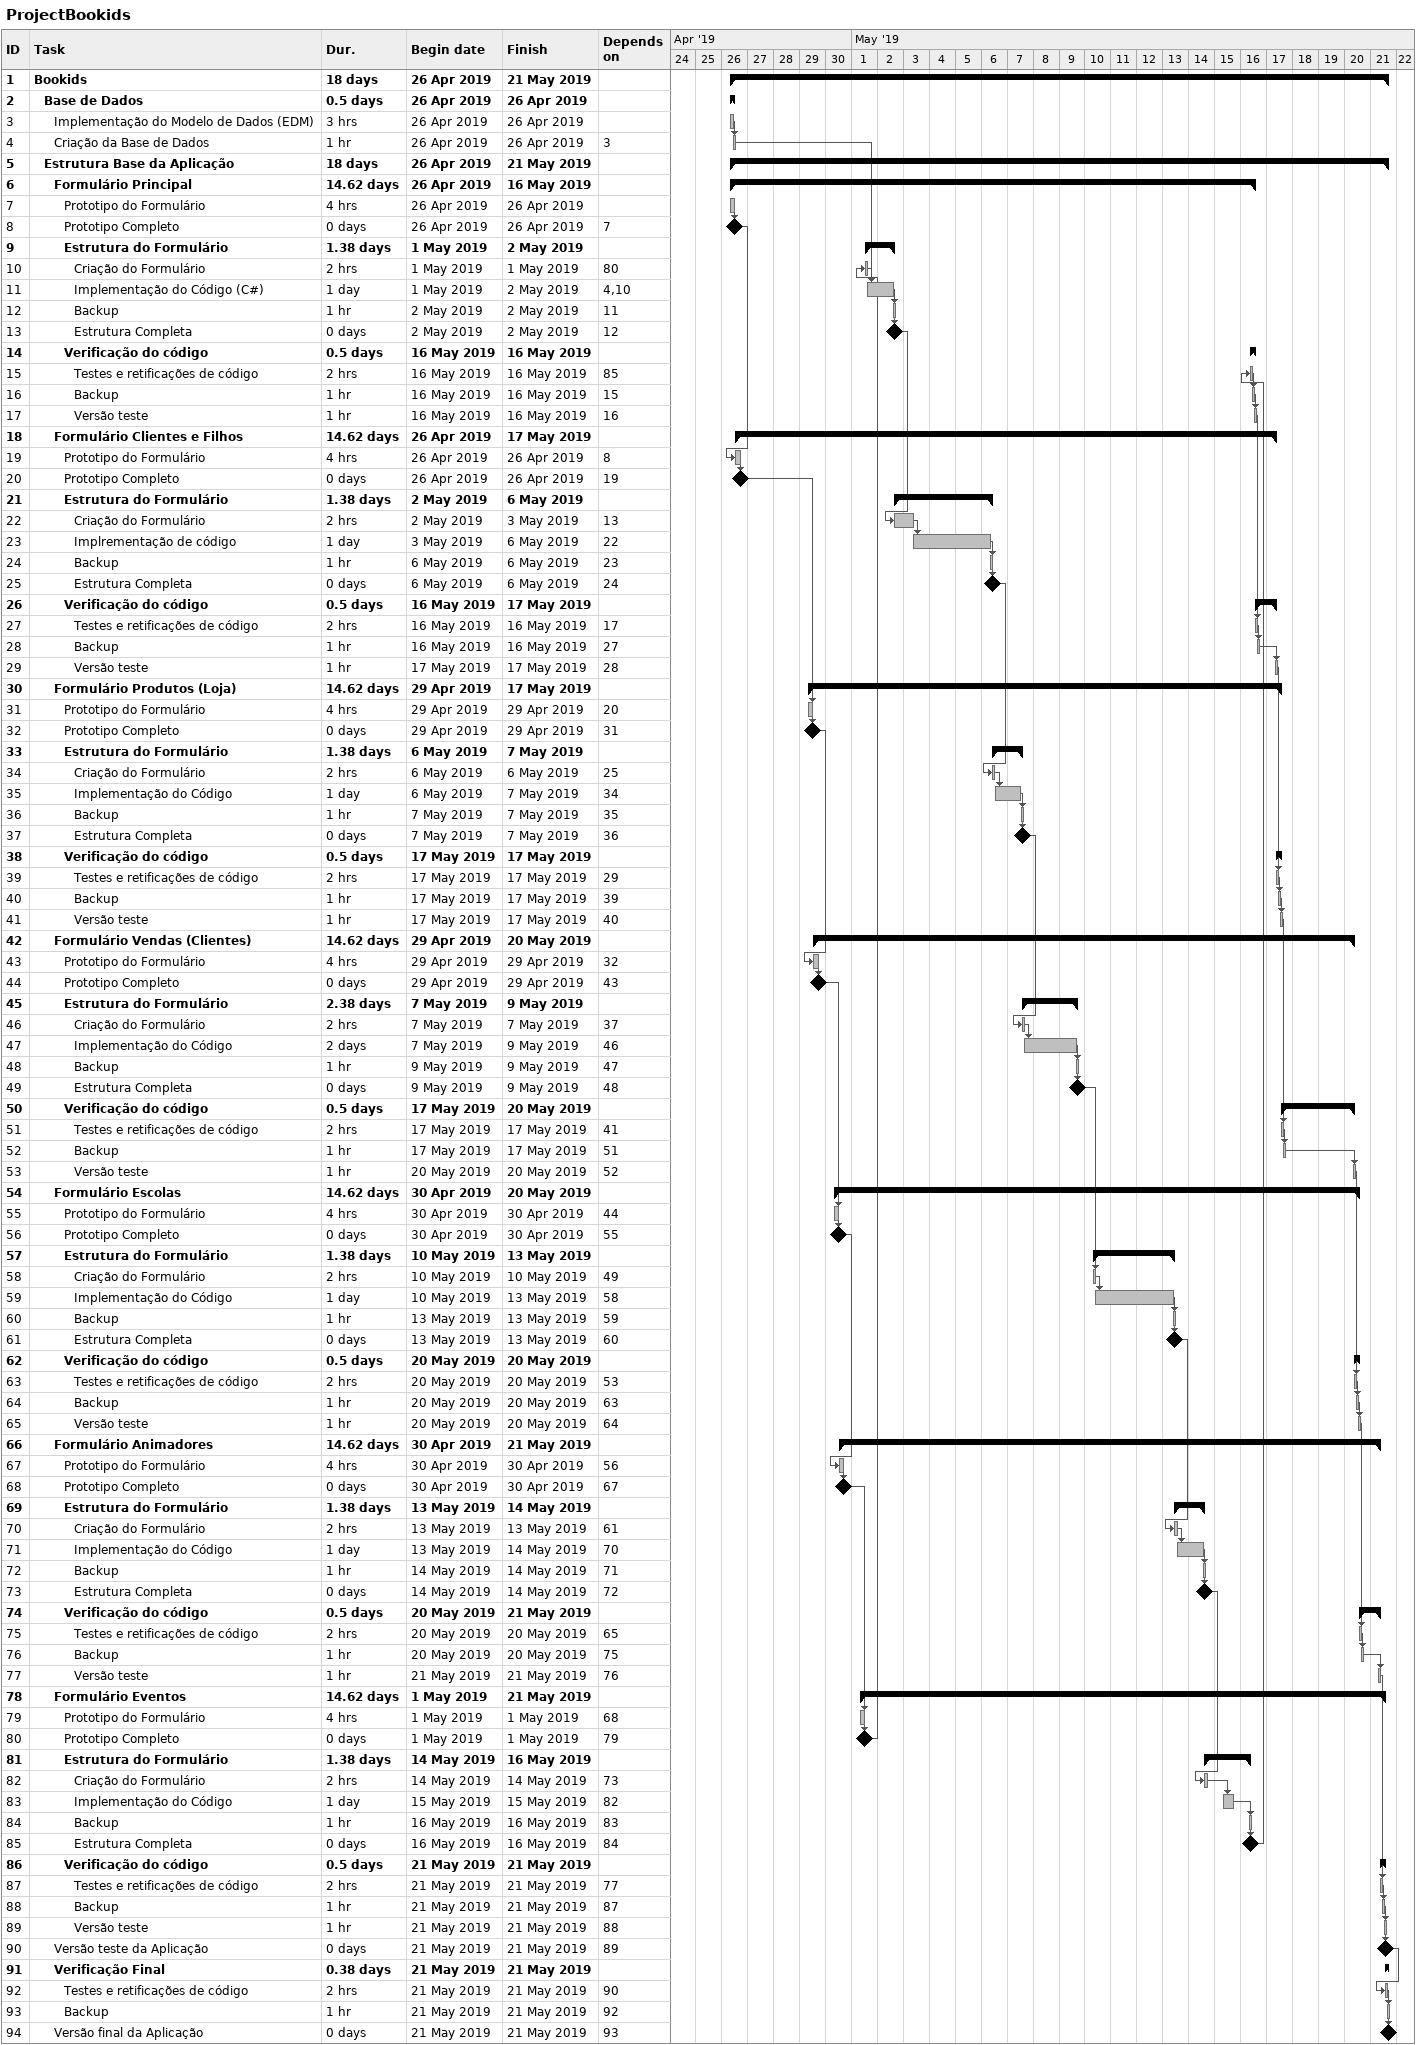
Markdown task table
ProjectBookids

| ID | Level | Task | Duration | Start | Finish | Predecessors |
|---|---|---|---|---|---|---|
| 1 | 1 | **Bookids** | 18d | 2019-04-26 | 2019-05-21 |  |
| 2 | 2 | **Base de Dados** | 0.5d | 2019-04-26 | 2019-04-26 |  |
| 3 | 3 | Implementação do Modelo de Dados (EDM) | 3h | 2019-04-26 | 2019-04-26 |  |
| 4 | 3 | Criação da Base de Dados | 1h | 2019-04-26 | 2019-04-26 | 3 |
| 5 | 2 | **Estrutura Base da Aplicação** | 18d | 2019-04-26 | 2019-05-21 |  |
| 6 | 3 | **Formulário Principal** | 14.62d | 2019-04-26 | 2019-05-16 |  |
| 7 | 4 | Prototipo do Formulário | 4h | 2019-04-26 | 2019-04-26 |  |
| 8 | 4 | Prototipo Completo | 0d | 2019-04-26 | 2019-04-26 | 7 |
| 9 | 4 | **Estrutura do Formulário** | 1.38d | 2019-05-01 | 2019-05-02 |  |
| 10 | 5 | Criação do Formulário | 2h | 2019-05-01 | 2019-05-01 | 80 |
| 11 | 5 | Implementação do Código (C#) | 1d | 2019-05-01 | 2019-05-02 | 4, 10 |
| 12 | 5 | Backup | 1h | 2019-05-02 | 2019-05-02 | 11 |
| 13 | 5 | Estrutura Completa | 0d | 2019-05-02 | 2019-05-02 | 12 |
| 14 | 4 | **Verificação do código** | 0.5d | 2019-05-16 | 2019-05-16 |  |
| 15 | 5 | Testes e retificações de código | 2h | 2019-05-16 | 2019-05-16 | 85 |
| 16 | 5 | Backup | 1h | 2019-05-16 | 2019-05-16 | 15 |
| 17 | 5 | Versão teste | 1h | 2019-05-16 | 2019-05-16 | 16 |
| 18 | 3 | **Formulário Clientes e Filhos** | 14.62d | 2019-04-26 | 2019-05-17 |  |
| 19 | 4 | Prototipo do Formulário | 4h | 2019-04-26 | 2019-04-26 | 8 |
| 20 | 4 | Prototipo Completo | 0d | 2019-04-26 | 2019-04-26 | 19 |
| 21 | 4 | **Estrutura do Formulário** | 1.38d | 2019-05-02 | 2019-05-06 |  |
| 22 | 5 | Criação do Formulário | 2h | 2019-05-02 | 2019-05-03 | 13 |
| 23 | 5 | Implrementação de código | 1d | 2019-05-03 | 2019-05-06 | 22 |
| 24 | 5 | Backup | 1h | 2019-05-06 | 2019-05-06 | 23 |
| 25 | 5 | Estrutura Completa | 0d | 2019-05-06 | 2019-05-06 | 24 |
| 26 | 4 | **Verificação do código** | 0.5d | 2019-05-16 | 2019-05-17 |  |
| 27 | 5 | Testes e retificações de código | 2h | 2019-05-16 | 2019-05-16 | 17 |
| 28 | 5 | Backup | 1h | 2019-05-16 | 2019-05-16 | 27 |
| 29 | 5 | Versão teste | 1h | 2019-05-17 | 2019-05-17 | 28 |
| 30 | 3 | **Formulário Produtos (Loja)** | 14.62d | 2019-04-29 | 2019-05-17 |  |
| 31 | 4 | Prototipo do Formulário | 4h | 2019-04-29 | 2019-04-29 | 20 |
| 32 | 4 | Prototipo Completo | 0d | 2019-04-29 | 2019-04-29 | 31 |
| 33 | 4 | **Estrutura do Formulário** | 1.38d | 2019-05-06 | 2019-05-07 |  |
| 34 | 5 | Criação do Formulário | 2h | 2019-05-06 | 2019-05-06 | 25 |
| 35 | 5 | Implementação do Código | 1d | 2019-05-06 | 2019-05-07 | 34 |
| 36 | 5 | Backup | 1h | 2019-05-07 | 2019-05-07 | 35 |
| 37 | 5 | Estrutura Completa | 0d | 2019-05-07 | 2019-05-07 | 36 |
| 38 | 4 | **Verificação do código** | 0.5d | 2019-05-17 | 2019-05-17 |  |
| 39 | 5 | Testes e retificações de código | 2h | 2019-05-17 | 2019-05-17 | 29 |
| 40 | 5 | Backup | 1h | 2019-05-17 | 2019-05-17 | 39 |
| 41 | 5 | Versão teste | 1h | 2019-05-17 | 2019-05-17 | 40 |
| 42 | 3 | **Formulário Vendas (Clientes)** | 14.62d | 2019-04-29 | 2019-05-20 |  |
| 43 | 4 | Prototipo do Formulário | 4h | 2019-04-29 | 2019-04-29 | 32 |
| 44 | 4 | Prototipo Completo | 0d | 2019-04-29 | 2019-04-29 | 43 |
| 45 | 4 | **Estrutura do Formulário** | 2.38d | 2019-05-07 | 2019-05-09 |  |
| 46 | 5 | Criação do Formulário | 2h | 2019-05-07 | 2019-05-07 | 37 |
| 47 | 5 | Implementação do Código | 2d | 2019-05-07 | 2019-05-09 | 46 |
| 48 | 5 | Backup | 1h | 2019-05-09 | 2019-05-09 | 47 |
| 49 | 5 | Estrutura Completa | 0d | 2019-05-09 | 2019-05-09 | 48 |
| 50 | 4 | **Verificação do código** | 0.5d | 2019-05-17 | 2019-05-20 |  |
| 51 | 5 | Testes e retificações de código | 2h | 2019-05-17 | 2019-05-17 | 41 |
| 52 | 5 | Backup | 1h | 2019-05-17 | 2019-05-17 | 51 |
| 53 | 5 | Versão teste | 1h | 2019-05-20 | 2019-05-20 | 52 |
| 54 | 3 | **Formulário Escolas** | 14.62d | 2019-04-30 | 2019-05-20 |  |
| 55 | 4 | Prototipo do Formulário | 4h | 2019-04-30 | 2019-04-30 | 44 |
| 56 | 4 | Prototipo Completo | 0d | 2019-04-30 | 2019-04-30 | 55 |
| 57 | 4 | **Estrutura do Formulário** | 1.38d | 2019-05-10 | 2019-05-13 |  |
| 58 | 5 | Criação do Formulário | 2h | 2019-05-10 | 2019-05-10 | 49 |
| 59 | 5 | Implementação do Código | 1d | 2019-05-10 | 2019-05-13 | 58 |
| 60 | 5 | Backup | 1h | 2019-05-13 | 2019-05-13 | 59 |
| 61 | 5 | Estrutura Completa | 0d | 2019-05-13 | 2019-05-13 | 60 |
| 62 | 4 | **Verificação do código** | 0.5d | 2019-05-20 | 2019-05-20 |  |
| 63 | 5 | Testes e retificações de código | 2h | 2019-05-20 | 2019-05-20 | 53 |
| 64 | 5 | Backup | 1h | 2019-05-20 | 2019-05-20 | 63 |
| 65 | 5 | Versão teste | 1h | 2019-05-20 | 2019-05-20 | 64 |
| 66 | 3 | **Formulário Animadores** | 14.62d | 2019-04-30 | 2019-05-21 |  |
| 67 | 4 | Prototipo do Formulário | 4h | 2019-04-30 | 2019-04-30 | 56 |
| 68 | 4 | Prototipo Completo | 0d | 2019-04-30 | 2019-04-30 | 67 |
| 69 | 4 | **Estrutura do Formulário** | 1.38d | 2019-05-13 | 2019-05-14 |  |
| 70 | 5 | Criação do Formulário | 2h | 2019-05-13 | 2019-05-13 | 61 |
| 71 | 5 | Implementação do Código | 1d | 2019-05-13 | 2019-05-14 | 70 |
| 72 | 5 | Backup | 1h | 2019-05-14 | 2019-05-14 | 71 |
| 73 | 5 | Estrutura Completa | 0d | 2019-05-14 | 2019-05-14 | 72 |
| 74 | 4 | **Verificação do código** | 0.5d | 2019-05-20 | 2019-05-21 |  |
| 75 | 5 | Testes e retificações de código | 2h | 2019-05-20 | 2019-05-20 | 65 |
| 76 | 5 | Backup | 1h | 2019-05-20 | 2019-05-20 | 75 |
| 77 | 5 | Versão teste | 1h | 2019-05-21 | 2019-05-21 | 76 |
| 78 | 3 | **Formulário Eventos** | 14.62d | 2019-05-01 | 2019-05-21 |  |
| 79 | 4 | Prototipo do Formulário | 4h | 2019-05-01 | 2019-05-01 | 68 |
| 80 | 4 | Prototipo Completo | 0d | 2019-05-01 | 2019-05-01 | 79 |
| 81 | 4 | **Estrutura do Formulário** | 1.38d | 2019-05-14 | 2019-05-16 |  |
| 82 | 5 | Criação do Formulário | 2h | 2019-05-14 | 2019-05-14 | 73 |
| 83 | 5 | Implementação do Código | 1d | 2019-05-15 | 2019-05-15 | 82 |
| 84 | 5 | Backup | 1h | 2019-05-16 | 2019-05-16 | 83 |
| 85 | 5 | Estrutura Completa | 0d | 2019-05-16 | 2019-05-16 | 84 |
| 86 | 4 | **Verificação do código** | 0.5d | 2019-05-21 | 2019-05-21 |  |
| 87 | 5 | Testes e retificações de código | 2h | 2019-05-21 | 2019-05-21 | 77 |
| 88 | 5 | Backup | 1h | 2019-05-21 | 2019-05-21 | 87 |
| 89 | 5 | Versão teste | 1h | 2019-05-21 | 2019-05-21 | 88 |
| 90 | 3 | Versão teste da Aplicação | 0d | 2019-05-21 | 2019-05-21 | 89 |
| 91 | 3 | **Verificação Final** | 0.38d | 2019-05-21 | 2019-05-21 |  |
| 92 | 4 | Testes e retificações de código | 2h | 2019-05-21 | 2019-05-21 | 90 |
| 93 | 4 | Backup | 1h | 2019-05-21 | 2019-05-21 | 92 |
| 94 | 3 | Versão final da Aplicação | 0d | 2019-05-21 | 2019-05-21 | 93 |
